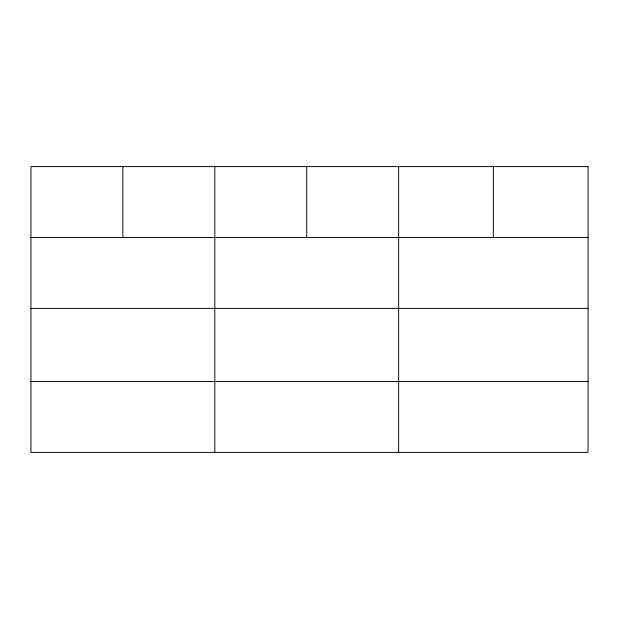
<?xml version="1.0" encoding="UTF-8"?>
<svg xmlns="http://www.w3.org/2000/svg" width="619" height="619" viewBox="0 0 619 619"><rect width="100%" height="100%" fill="white"/><g stroke="black" fill="none" stroke-linecap="round" stroke-linejoin="round"><path stroke-width="0.93" d="M30.95 237.456L588.05 237.456M30.95 308.386L588.05 308.386M30.95 381.466L588.05 381.466M493.343 166.604L493.343 237.456M398.636 166.604L398.636 452.396M306.714 166.604L306.714 237.456M214.793 166.604L214.793 452.396M122.872 166.604L122.872 237.456M588.05 166.604L30.95 166.604L30.95 452.396L588.05 452.396L588.05 166.604"/></g></svg>
